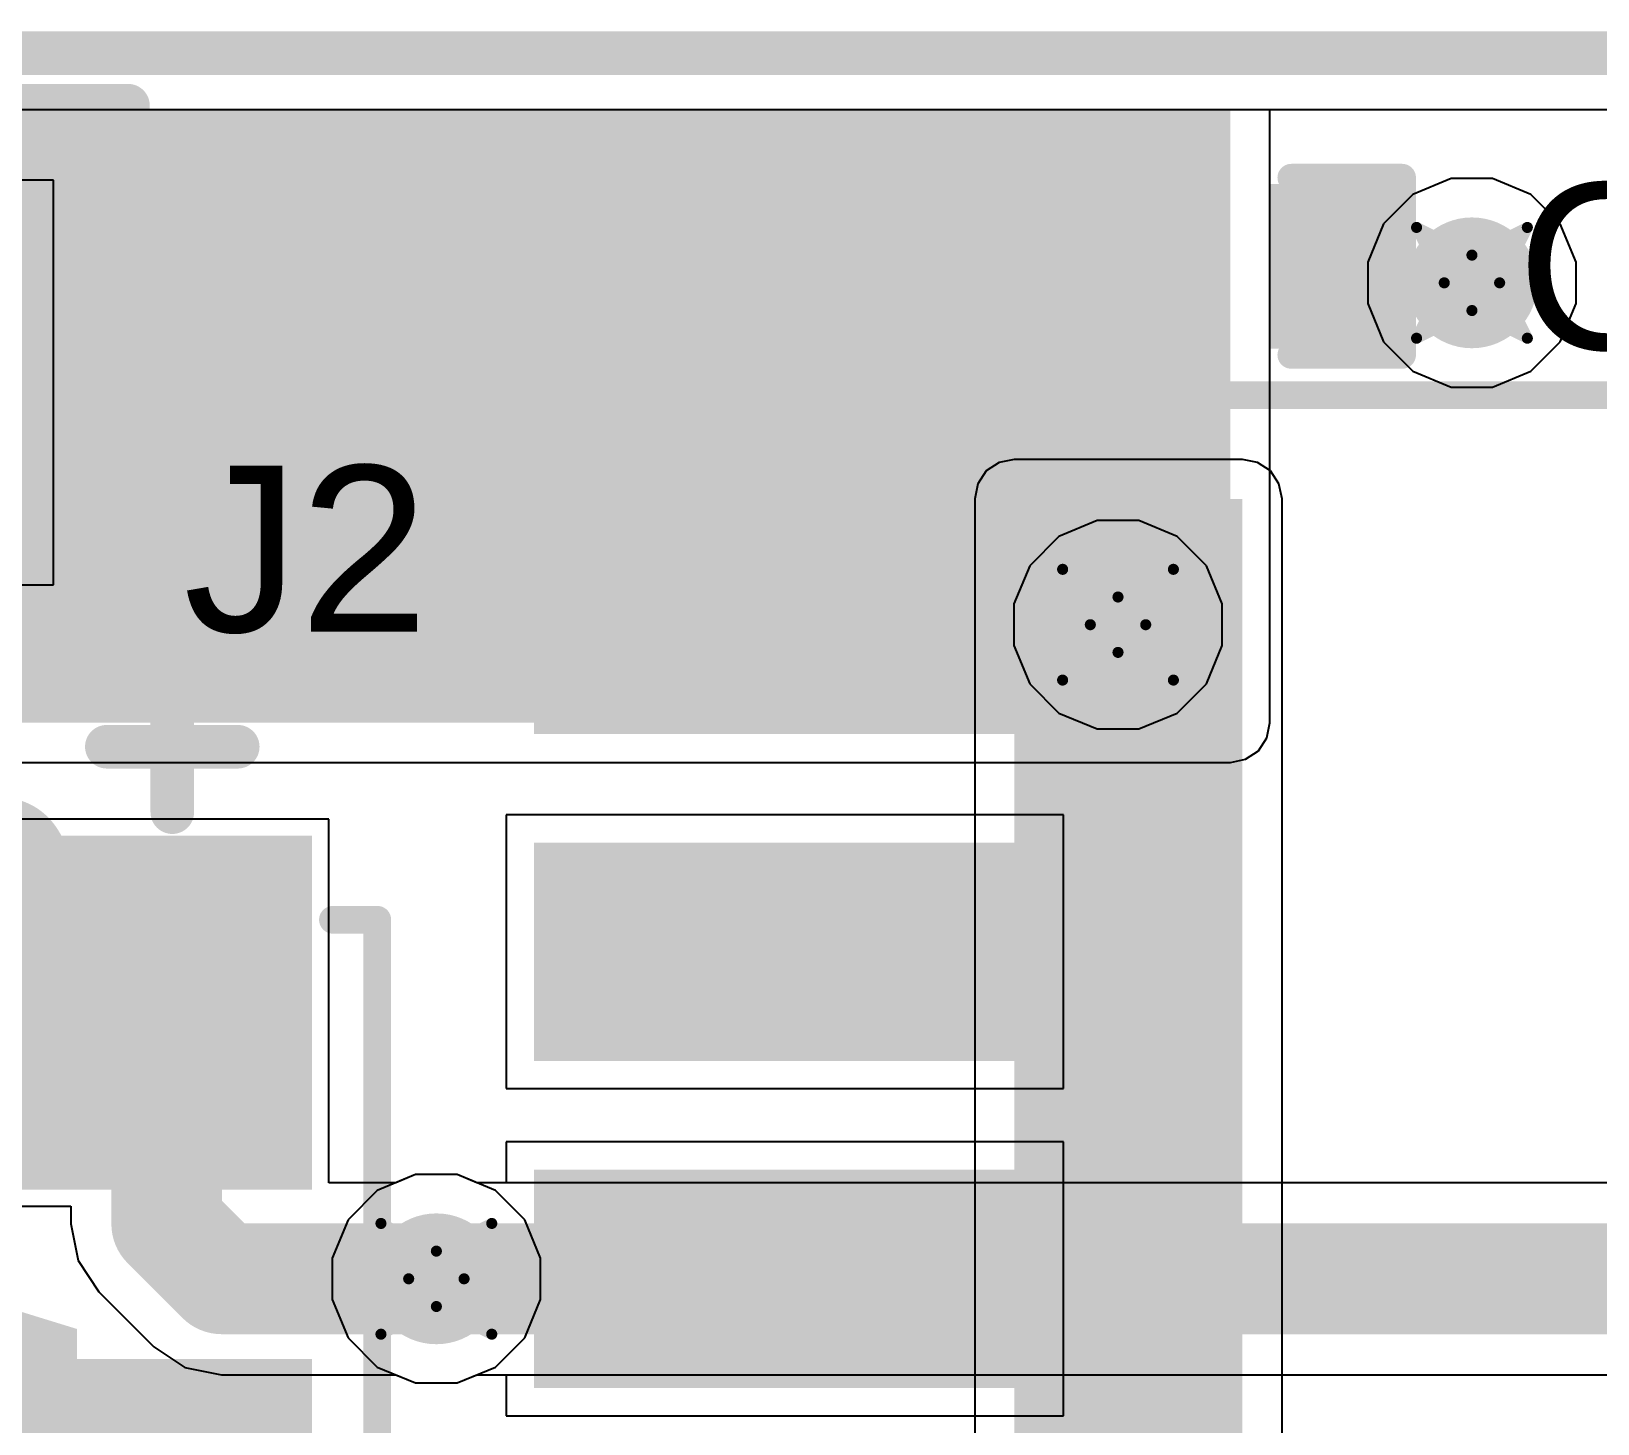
# Model space of a CAD drawing. Header units: inches. Extents: x -3 to 289, y -11 to 89.
# Drawn here: x 99.68 to 106.86, y 34.23 to 40.62 of the extents above; entities that cross this region are included whole.
import ezdxf

# ---------------------------------------------------------------- set-up
doc = ezdxf.new("R2010")
doc.units = ezdxf.units.IN
for name, color, linetype in [('Board Cutout', 216, 'Continuous'), ('Bottom Layer', 5, 'Continuous'), ('Bottom Overlay', 54, 'Continuous'), ('Bottom Solder', 6, 'Continuous'), ('Drill Drawing', 1, 'Continuous'), ('Layer 1', 16, 'Continuous'), ('Layer 2', 76, 'Continuous'), ('Multi-Layer', 9, 'Continuous'), ('Pad Holes', 156, 'Continuous'), ('Top Layer', 1, 'Continuous'), ('Top Overlay', 2, 'Continuous'), ('Top Paste', 8, 'Continuous'), ('Top Solder', 216, 'Continuous'), ('Via Holes', 16, 'Continuous')]:
    doc.layers.add(name, color=color, linetype=linetype)
doc.styles.add('Arial', font='', dxfattribs={"height": 0.2})
doc.styles.add('Arial_Bold', font='', dxfattribs={"height": 0.2})
doc.styles.get('Arial').set_extended_font_data('Arial')
doc.styles.get('Arial_Bold').set_extended_font_data('Arial', bold=True)

# ---------------------------------------------------------------- blocks, each defined once
blk = doc.blocks.new('SOT_223_5_16')
at = {"layer": 'Top Layer'}
for points in [[(-1.7999, -4.2501), (-2.6999, -4.2501), (-2.6999, -2.0501), (-1.7999, -2.0501)], [(-0.3001, -4.2501), (-1.2001, -4.2501), (-1.2001, -2.0501), (-0.3001, -2.0501)], [(1.2001, -4.2501), (0.3001, -4.2501), (0.3001, -2.0501), (1.2001, -2.0501)]]:
    blk.add_hatch(color=1, dxfattribs=at).paths.add_polyline_path(points)
at = {"layer": 'Top Paste'}
for points in [[(-1.7999, -4.2501), (-2.6999, -4.2501), (-2.6999, -2.0501), (-1.7999, -2.0501)], [(-0.3001, -4.2501), (-1.2001, -4.2501), (-1.2001, -2.0501), (-0.3001, -2.0501)], [(1.2001, -4.2501), (0.3001, -4.2501), (0.3001, -2.0501), (1.2001, -2.0501)]]:
    blk.add_hatch(color=8, dxfattribs=at).paths.add_polyline_path(points)
at = {"layer": 'Top Solder'}
for points in [[(-1.7491, -4.3009), (-2.7507, -4.3009), (-2.7507, -1.9993), (-1.7491, -1.9993)], [(-0.2493, -4.3009), (-1.2509, -4.3009), (-1.2509, -1.9993), (-0.2493, -1.9993)], [(1.2509, -4.3009), (0.2493, -4.3009), (0.2493, -1.9993), (1.2509, -1.9993)]]:
    blk.add_hatch(color=216, dxfattribs=at).paths.add_polyline_path(points)
at = {"layer": 'Top Overlay'}
for points in [[(-3.302, -1.778, 0.127, 0.127, 0), (-3.302, 1.778, 0.127, 0.127, 0)], [(3.302, -1.778, 0.127, 0.127, 0), (-3.302, -1.778, 0.127, 0.127, 0)], [(-2.9718, -3.2766, 0.127, 0.127, 0), (-2.9718, -3.0226, 0.127, 0.127, 0)], [(-2.8448, -3.1496, 0.127, 0.127, 0), (-2.9718, -3.0226, 0.127, 0.127, 0)], [(-2.9718, -3.2766, 0.127, 0.127, 0), (-2.8448, -3.1496, 0.127, 0.127, 0)]]:
    blk.add_lwpolyline(points, format="xyseb", dxfattribs=at)
for points in [[(-3.3338, -1.778, 0.0635, 0.0635, 1), (-3.2702, -1.778, 0.0635, 0.0635, 1)], [(-3.3338, -1.778, 0.0635, 0.0635, 1), (-3.2702, -1.778, 0.0635, 0.0635, 1)], [(-3.0036, -3.0226, 0.0635, 0.0635, 1), (-2.94, -3.0226, 0.0635, 0.0635, 1)], [(-3.0036, -3.0226, 0.0635, 0.0635, 1), (-2.94, -3.0226, 0.0635, 0.0635, 1)], [(-2.8765, -3.1496, 0.0635, 0.0635, 1), (-2.8131, -3.1496, 0.0635, 0.0635, 1)], [(-2.8765, -3.1496, 0.0635, 0.0635, 1), (-2.8131, -3.1496, 0.0635, 0.0635, 1)], [(-3.0036, -3.2766, 0.0635, 0.0635, 1), (-2.94, -3.2766, 0.0635, 0.0635, 1)], [(-3.0036, -3.2766, 0.0635, 0.0635, 1), (-2.94, -3.2766, 0.0635, 0.0635, 1)]]:
    blk.add_lwpolyline(points, format="xyseb", close=True, dxfattribs=at)
blk = doc.blocks.new('HDR1X2__87')
at = {"layer": 'Bottom Layer'}
blk.add_hatch(color=5, dxfattribs=at).paths.add_polyline_path([(-0.75, 0.75), (0.75, 0.75), (0.75, -0.75), (-0.75, -0.75)])
h = blk.add_hatch(color=5, dxfattribs=at)
edge = h.paths.add_edge_path()
edge.add_arc((2.54, 0), 0.75, 0, 360)
at = {"layer": 'Bottom Solder'}
blk.add_hatch(color=6, dxfattribs=at).paths.add_polyline_path([(-0.8516, 0.8516), (0.8516, 0.8516), (0.8516, -0.8516), (-0.8516, -0.8516)])
h = blk.add_hatch(color=6, dxfattribs=at)
edge = h.paths.add_edge_path()
edge.add_arc((2.54, 0), 0.8516, 0, 360)
at = {"layer": 'Layer 1'}
blk.add_hatch(color=16, dxfattribs=at).paths.add_polyline_path([(-0.75, 0.75), (0.75, 0.75), (0.75, -0.75), (-0.75, -0.75)])
h = blk.add_hatch(color=16, dxfattribs=at)
edge = h.paths.add_edge_path()
edge.add_arc((2.54, 0), 0.75, 0, 360)
at = {"layer": 'Layer 2'}
blk.add_hatch(color=76, dxfattribs=at).paths.add_polyline_path([(-0.75, 0.75), (0.75, 0.75), (0.75, -0.75), (-0.75, -0.75)])
h = blk.add_hatch(color=76, dxfattribs=at)
edge = h.paths.add_edge_path()
edge.add_arc((2.54, 0), 0.75, 0, 360)
at = {"layer": 'Multi-Layer'}
blk.add_hatch(color=9, dxfattribs=at).paths.add_polyline_path([(-0.75, 0.75), (0.75, 0.75), (0.75, -0.75), (-0.75, -0.75)])
h = blk.add_hatch(color=9, dxfattribs=at)
edge = h.paths.add_edge_path()
edge.add_arc((2.54, 0), 0.75, 0, 360)
at = {"layer": 'Pad Holes'}
h = blk.add_hatch(color=7, dxfattribs=at)
edge = h.paths.add_edge_path()
edge.add_arc((0, 0), 0.45, 0, 360)
h = blk.add_hatch(color=7, dxfattribs=at)
edge = h.paths.add_edge_path()
edge.add_arc((2.54, 0), 0.45, 0, 360)
at = {"layer": 'Top Layer'}
blk.add_hatch(color=1, dxfattribs=at).paths.add_polyline_path([(-0.75, 0.75), (0.75, 0.75), (0.75, -0.75), (-0.75, -0.75)])
h = blk.add_hatch(color=1, dxfattribs=at)
edge = h.paths.add_edge_path()
edge.add_arc((2.54, 0), 0.75, 0, 360)
at = {"layer": 'Top Solder'}
blk.add_hatch(color=216, dxfattribs=at).paths.add_polyline_path([(-0.8516, 0.8516), (0.8516, 0.8516), (0.8516, -0.8516), (-0.8516, -0.8516)])
h = blk.add_hatch(color=216, dxfattribs=at)
edge = h.paths.add_edge_path()
edge.add_arc((2.54, 0), 0.8516, 0, 360)
at = {"layer": 'Top Overlay'}
for points in [[(-1.27, 1.27, 0.2, 0.2, 0), (-1.27, -1.27, 0.2, 0.2, 0)], [(3.81, 1.27, 0.2, 0.2, 0), (-1.27, 1.27, 0.2, 0.2, 0)], [(3.81, 1.27, 0.2, 0.2, 0), (3.81, -1.27, 0.2, 0.2, 0)], [(3.81, -1.27, 0.2, 0.2, 0), (-1.27, -1.27, 0.2, 0.2, 0)]]:
    blk.add_lwpolyline(points, format="xyseb", dxfattribs=at)
for points in [[(-1.32, 1.27, 0.1, 0.1, 1), (-1.22, 1.27, 0.1, 0.1, 1)], [(-1.32, 1.27, 0.1, 0.1, 1), (-1.22, 1.27, 0.1, 0.1, 1)], [(3.76, 1.27, 0.1, 0.1, 1), (3.86, 1.27, 0.1, 0.1, 1)], [(3.76, 1.27, 0.1, 0.1, 1), (3.86, 1.27, 0.1, 0.1, 1)], [(-1.32, -1.27, 0.1, 0.1, 1), (-1.22, -1.27, 0.1, 0.1, 1)], [(-1.32, -1.27, 0.1, 0.1, 1), (-1.22, -1.27, 0.1, 0.1, 1)], [(3.76, -1.27, 0.1, 0.1, 1), (3.86, -1.27, 0.1, 0.1, 1)], [(3.76, -1.27, 0.1, 0.1, 1), (3.86, -1.27, 0.1, 0.1, 1)]]:
    blk.add_lwpolyline(points, format="xyseb", close=True, dxfattribs=at)
blk = doc.blocks.new('C____A_145')
at = {"layer": 'Top Layer'}
for points in [[(-1.91, 0.565), (-0.49, 0.565), (-0.49, -0.565), (-1.91, -0.565)], [(0.49, 0.565), (1.91, 0.565), (1.91, -0.565), (0.49, -0.565)]]:
    blk.add_hatch(color=1, dxfattribs=at).paths.add_polyline_path(points)
at = {"layer": 'Top Paste'}
for points in [[(-1.91, 0.565), (-0.49, 0.565), (-0.49, -0.565), (-1.91, -0.565)], [(0.49, 0.565), (1.91, 0.565), (1.91, -0.565), (0.49, -0.565)]]:
    blk.add_hatch(color=8, dxfattribs=at).paths.add_polyline_path(points)
at = {"layer": 'Top Solder'}
for points in [[(-2.0116, 0.6666), (-0.3884, 0.6666), (-0.3884, -0.6666), (-2.0116, -0.6666)], [(0.3884, 0.6666), (2.0116, 0.6666), (2.0116, -0.6666), (0.3884, -0.6666)]]:
    blk.add_hatch(color=216, dxfattribs=at).paths.add_polyline_path(points)
at = {"layer": 'Top Overlay'}
for points in [[(1.6256, 0.9652, 0.127, 0.127, 0), (-1.6256, 0.9652, 0.127, 0.127, 0)], [(-1.6256, 0.762, 0.127, 0.127, 0), (-1.6256, 0.9652, 0.127, 0.127, 0)], [(1.6256, 0.7112, 0.127, 0.127, 0), (1.6256, 0.9652, 0.127, 0.127, 0)], [(-2.4192, -0.2746, 0.2, 0.2, 0), (-2.4192, 0.3254, 0.2, 0.2, 0)], [(-2.1192, 0.0254, 0.2, 0.2, 0), (-2.7192, 0.0254, 0.2, 0.2, 0)], [(-1.6256, -0.9652, 0.127, 0.127, 0), (-1.6256, -0.762, 0.127, 0.127, 0)], [(1.6256, -0.9652, 0.127, 0.127, 0), (1.6256, -0.7112, 0.127, 0.127, 0)], [(1.6256, -0.9652, 0.127, 0.127, 0), (-1.6256, -0.9652, 0.127, 0.127, 0)]]:
    blk.add_lwpolyline(points, format="xyseb", dxfattribs=at)
for points in [[(-1.6574, 0.9652, 0.0635, 0.0635, 1), (-1.5938, 0.9652, 0.0635, 0.0635, 1)], [(-1.6574, 0.9652, 0.0635, 0.0635, 1), (-1.5938, 0.9652, 0.0635, 0.0635, 1)], [(1.5938, 0.9652, 0.0635, 0.0635, 1), (1.6574, 0.9652, 0.0635, 0.0635, 1)], [(1.5938, 0.9652, 0.0635, 0.0635, 1), (1.6574, 0.9652, 0.0635, 0.0635, 1)], [(-1.6574, 0.762, 0.0635, 0.0635, 1), (-1.5938, 0.762, 0.0635, 0.0635, 1)], [(1.5938, 0.7112, 0.0635, 0.0635, 1), (1.6574, 0.7112, 0.0635, 0.0635, 1)], [(-2.4692, 0.3254, 0.1, 0.1, 1), (-2.3692, 0.3254, 0.1, 0.1, 1)], [(-2.7692, 0.0254, 0.1, 0.1, 1), (-2.6692, 0.0254, 0.1, 0.1, 1)], [(-2.1692, 0.0254, 0.1, 0.1, 1), (-2.0692, 0.0254, 0.1, 0.1, 1)], [(-2.4692, -0.2746, 0.1, 0.1, 1), (-2.3692, -0.2746, 0.1, 0.1, 1)], [(-1.6574, -0.762, 0.0635, 0.0635, 1), (-1.5938, -0.762, 0.0635, 0.0635, 1)], [(1.5938, -0.7112, 0.0635, 0.0635, 1), (1.6574, -0.7112, 0.0635, 0.0635, 1)], [(-1.6574, -0.9652, 0.0635, 0.0635, 1), (-1.5938, -0.9652, 0.0635, 0.0635, 1)], [(-1.6574, -0.9652, 0.0635, 0.0635, 1), (-1.5938, -0.9652, 0.0635, 0.0635, 1)], [(1.5938, -0.9652, 0.0635, 0.0635, 1), (1.6574, -0.9652, 0.0635, 0.0635, 1)], [(1.5938, -0.9652, 0.0635, 0.0635, 1), (1.6574, -0.9652, 0.0635, 0.0635, 1)]]:
    blk.add_lwpolyline(points, format="xyseb", close=True, dxfattribs=at)
blk = doc.blocks.new('C___0402_148')
at = {"layer": 'Top Layer'}
for points in [[(-0.6985, -0.3175), (-0.6985, 0.3175), (-0.2413, 0.3175), (-0.2413, -0.3175)], [(0.2413, -0.3175), (0.2413, 0.3175), (0.6985, 0.3175), (0.6985, -0.3175)]]:
    blk.add_hatch(color=1, dxfattribs=at).paths.add_polyline_path(points)
at = {"layer": 'Top Paste'}
for points in [[(-0.6985, -0.3175), (-0.6985, 0.3175), (-0.2413, 0.3175), (-0.2413, -0.3175)], [(0.2413, -0.3175), (0.2413, 0.3175), (0.6985, 0.3175), (0.6985, -0.3175)]]:
    blk.add_hatch(color=8, dxfattribs=at).paths.add_polyline_path(points)
at = {"layer": 'Top Solder'}
for points in [[(-0.7585, -0.3775), (-0.7585, 0.3775), (-0.1813, 0.3775), (-0.1813, -0.3775)], [(0.1813, -0.3775), (0.1813, 0.3775), (0.7585, 0.3775), (0.7585, -0.3775)]]:
    blk.add_hatch(color=216, dxfattribs=at).paths.add_polyline_path(points)
at = {"layer": 'Top Overlay'}
for points in [[(-0.7874, 0.4064, 0.127, 0.127, 0), (-0.7874, -0.4064, 0.127, 0.127, 0)], [(-0.2794, 0.4064, 0.127, 0.127, 0), (-0.7874, 0.4064, 0.127, 0.127, 0)], [(0.7874, 0.4064, 0.127, 0.127, 0), (0.2794, 0.4064, 0.127, 0.127, 0)], [(0.7874, 0.4064, 0.127, 0.127, 0), (0.7874, -0.4064, 0.127, 0.127, 0)], [(-0.2794, -0.4064, 0.127, 0.127, 0), (-0.7874, -0.4064, 0.127, 0.127, 0)], [(0.7874, -0.4064, 0.127, 0.127, 0), (0.2794, -0.4064, 0.127, 0.127, 0)]]:
    blk.add_lwpolyline(points, format="xyseb", dxfattribs=at)
for points in [[(-0.8191, 0.4064, 0.0635, 0.0635, 1), (-0.7556, 0.4064, 0.0635, 0.0635, 1)], [(-0.8191, 0.4064, 0.0635, 0.0635, 1), (-0.7556, 0.4064, 0.0635, 0.0635, 1)], [(-0.3111, 0.4064, 0.0635, 0.0635, 1), (-0.2477, 0.4064, 0.0635, 0.0635, 1)], [(0.2477, 0.4064, 0.0635, 0.0635, 1), (0.3111, 0.4064, 0.0635, 0.0635, 1)], [(0.7556, 0.4064, 0.0635, 0.0635, 1), (0.8191, 0.4064, 0.0635, 0.0635, 1)], [(0.7556, 0.4064, 0.0635, 0.0635, 1), (0.8191, 0.4064, 0.0635, 0.0635, 1)], [(-0.8191, -0.4064, 0.0635, 0.0635, 1), (-0.7556, -0.4064, 0.0635, 0.0635, 1)], [(-0.8191, -0.4064, 0.0635, 0.0635, 1), (-0.7556, -0.4064, 0.0635, 0.0635, 1)], [(-0.3111, -0.4064, 0.0635, 0.0635, 1), (-0.2477, -0.4064, 0.0635, 0.0635, 1)], [(0.2477, -0.4064, 0.0635, 0.0635, 1), (0.3111, -0.4064, 0.0635, 0.0635, 1)], [(0.7556, -0.4064, 0.0635, 0.0635, 1), (0.8191, -0.4064, 0.0635, 0.0635, 1)], [(0.7556, -0.4064, 0.0635, 0.0635, 1), (0.8191, -0.4064, 0.0635, 0.0635, 1)]]:
    blk.add_lwpolyline(points, format="xyseb", close=True, dxfattribs=at)

msp = doc.modelspace()

# ---------------------------------------------------------------- hatches: boundary and pattern name
at = {"layer": 'Bottom Layer'}
h = msp.add_hatch(color=5, dxfattribs=at)
edge = h.paths.add_edge_path()
edge.add_arc((106.2857, 39.4662), 0.3, 0, 360)
h = msp.add_hatch(color=5, dxfattribs=at)
edge = h.paths.add_edge_path()
edge.add_arc((104.6629, 37.8982), 0.3, 0, 360)
h = msp.add_hatch(color=5, dxfattribs=at)
edge = h.paths.add_edge_path()
edge.add_arc((101.5375, 34.8982), 0.3, 0, 360)
at = {"layer": 'Layer 1'}
h = msp.add_hatch(color=16, dxfattribs=at)
edge = h.paths.add_edge_path()
edge.add_arc((106.2857, 39.4662), 0.3, 0, 360)
msp.add_hatch(color=16, dxfattribs=at).paths.add_polyline_path([(104.1872, 32.9484), (105.2335, 32.9484), (105.2335, 38.4753), (104.1872, 38.4753)])
h = msp.add_hatch(color=16, dxfattribs=at)
edge = h.paths.add_edge_path()
edge.add_arc((104.6629, 37.8982), 0.3, 0, 360)
h = msp.add_hatch(color=16, dxfattribs=at)
edge = h.paths.add_edge_path()
edge.add_arc((101.5375, 34.8982), 0.3, 0, 360)
at = {"layer": 'Layer 2'}
h = msp.add_hatch(color=76, dxfattribs=at)
edge = h.paths.add_edge_path()
edge.add_arc((106.2857, 39.4662), 0.3, 0, 360)
h = msp.add_hatch(color=76, dxfattribs=at)
edge = h.paths.add_edge_path()
edge.add_arc((104.6629, 37.8982), 0.3, 0, 360)
h = msp.add_hatch(color=76, dxfattribs=at)
edge = h.paths.add_edge_path()
edge.add_arc((101.5375, 34.8982), 0.3, 0, 360)
at = {"layer": 'Top Layer'}
msp.add_hatch(color=1, dxfattribs=at).paths.add_polyline_path([(97.6875, 37.4482), (105.1781, 37.4482), (105.1781, 40.2608), (97.6875, 40.2608)])
h = msp.add_hatch(color=1, dxfattribs=at)
edge = h.paths.add_edge_path()
edge.add_arc((106.2857, 39.4662), 0.3, 0, 360)
h = msp.add_hatch(color=1, dxfattribs=at)
edge = h.paths.add_edge_path()
edge.add_arc((104.6629, 37.8982), 0.3, 0, 360)
h = msp.add_hatch(color=1, dxfattribs=at)
edge = h.paths.add_edge_path()
edge.add_arc((101.5375, 34.8982), 0.3, 0, 360)
at = {"layer": 'Via Holes'}
h = msp.add_hatch(color=7, dxfattribs=at)
edge = h.paths.add_edge_path()
edge.add_arc((106.2857, 39.4662), 0.15, 0, 360)
h = msp.add_hatch(color=7, dxfattribs=at)
edge = h.paths.add_edge_path()
edge.add_arc((104.6629, 37.8982), 0.15, 0, 360)
h = msp.add_hatch(color=7, dxfattribs=at)
edge = h.paths.add_edge_path()
edge.add_arc((101.5375, 34.8982), 0.15, 0, 360)

# ---------------------------------------------------------------- linework, layer by layer
at = {"layer": 'Board Cutout'}
msp.add_lwpolyline([(92.5402, 40.5198, 0.2, 0.2, 0), (123.0575, 40.5198, 0.2, 0.2, 0)], format="xyseb", dxfattribs=at)
at = {"layer": 'Bottom Layer'}
for p, q in [((92.6475, 40.2608), (114.0942, 40.2608)), ((99.7813, 39.9365), (97.9257, 39.9365)), ((99.7813, 38.0809), (99.7813, 39.9365)), ((106.1906, 39.944), (106.015, 39.8712)), ((106.3807, 39.944), (106.1906, 39.944)), ((106.5563, 39.8712), (106.3807, 39.944)), ((106.015, 39.8712), (105.8806, 39.7368)), ((106.6907, 39.7368), (106.5563, 39.8712)), ((105.8806, 39.7368), (105.8079, 39.5612)), ((106.7635, 39.5612), (106.6907, 39.7368)), ((105.8079, 39.5612), (105.8079, 39.3711)), ((106.7635, 39.3711), (106.7635, 39.5612)), ((105.8079, 39.3711), (105.8806, 39.1955)), ((106.6907, 39.1955), (106.7635, 39.3711)), ((105.8806, 39.1955), (106.015, 39.0611)), ((106.5563, 39.0611), (106.6907, 39.1955)), ((106.015, 39.0611), (106.1906, 38.9884)), ((106.3807, 38.9884), (106.5563, 39.0611)), ((106.1906, 38.9884), (106.3807, 38.9884)), ((104.5679, 38.376), (104.3923, 38.3033)), ((104.758, 38.376), (104.5679, 38.376)), ((104.9336, 38.3033), (104.758, 38.376)), ((104.3923, 38.3033), (104.2579, 38.1689)), ((105.068, 38.1689), (104.9336, 38.3033)), ((104.2579, 38.1689), (104.1851, 37.9933)), ((105.1407, 37.9933), (105.068, 38.1689)), ((97.9257, 38.0809), (99.7813, 38.0809)), ((104.1851, 37.9933), (104.1851, 37.8032)), ((105.1407, 37.8032), (105.1407, 37.9933)), ((104.1851, 37.8032), (104.2579, 37.6276)), ((105.068, 37.6276), (105.1407, 37.8032)), ((104.2579, 37.6276), (104.3923, 37.4932)), ((104.9336, 37.4932), (105.068, 37.6276)), ((104.3923, 37.4932), (104.5679, 37.4204)), ((104.758, 37.4204), (104.9336, 37.4932)), ((104.5679, 37.4204), (104.758, 37.4204)), ((101.4425, 35.376), (101.2668, 35.3033)), ((101.6325, 35.376), (101.4425, 35.376)), ((101.8082, 35.3033), (101.6325, 35.376)), ((101.2668, 35.3033), (101.1324, 35.1689)), ((101.9426, 35.1689), (101.8082, 35.3033)), ((101.1324, 35.1689), (101.0597, 34.9933)), ((102.0153, 34.9933), (101.9426, 35.1689)), ((101.0597, 34.9933), (101.0597, 34.8032)), ((102.0153, 34.8032), (102.0153, 34.9933)), ((101.0597, 34.8032), (101.1324, 34.6276)), ((101.9426, 34.6276), (102.0153, 34.8032)), ((101.1324, 34.6276), (101.2668, 34.4932)), ((101.8082, 34.4932), (101.9426, 34.6276)), ((101.2668, 34.4932), (101.4425, 34.4204)), ((101.6325, 34.4204), (101.8082, 34.4932)), ((101.4425, 34.4204), (101.6325, 34.4204))]:
    msp.add_line(p, q, dxfattribs=at)
at = {"layer": 'Drill Drawing'}
for points in [[(106.0317, 39.7202, 0.0508, 0.0508, 0), (106.2857, 39.5932, 0.0508, 0.0508, 0)], [(106.0317, 39.7202, 0.0508, 0.0508, 0), (106.1587, 39.4662, 0.0508, 0.0508, 0)], [(106.2857, 39.5932, 0.0508, 0.0508, 0), (106.5397, 39.7202, 0.0508, 0.0508, 0)], [(106.4127, 39.4662, 0.0508, 0.0508, 0), (106.5397, 39.7202, 0.0508, 0.0508, 0)], [(106.0317, 39.2122, 0.0508, 0.0508, 0), (106.1587, 39.4662, 0.0508, 0.0508, 0)], [(106.4127, 39.4662, 0.0508, 0.0508, 0), (106.5397, 39.2122, 0.0508, 0.0508, 0)], [(106.0317, 39.2122, 0.0508, 0.0508, 0), (106.2857, 39.3392, 0.0508, 0.0508, 0)], [(106.2857, 39.3392, 0.0508, 0.0508, 0), (106.5397, 39.2122, 0.0508, 0.0508, 0)], [(104.4089, 38.1522, 0.0508, 0.0508, 0), (104.6629, 38.0252, 0.0508, 0.0508, 0)], [(104.4089, 38.1522, 0.0508, 0.0508, 0), (104.5359, 37.8982, 0.0508, 0.0508, 0)], [(104.6629, 38.0252, 0.0508, 0.0508, 0), (104.9169, 38.1522, 0.0508, 0.0508, 0)], [(104.7899, 37.8982, 0.0508, 0.0508, 0), (104.9169, 38.1522, 0.0508, 0.0508, 0)], [(104.4089, 37.6442, 0.0508, 0.0508, 0), (104.5359, 37.8982, 0.0508, 0.0508, 0)], [(104.7899, 37.8982, 0.0508, 0.0508, 0), (104.9169, 37.6442, 0.0508, 0.0508, 0)], [(104.4089, 37.6442, 0.0508, 0.0508, 0), (104.6629, 37.7712, 0.0508, 0.0508, 0)], [(104.6629, 37.7712, 0.0508, 0.0508, 0), (104.9169, 37.6442, 0.0508, 0.0508, 0)], [(101.2835, 35.1522, 0.0508, 0.0508, 0), (101.5375, 35.0252, 0.0508, 0.0508, 0)], [(101.2835, 35.1522, 0.0508, 0.0508, 0), (101.4105, 34.8982, 0.0508, 0.0508, 0)], [(101.5375, 35.0252, 0.0508, 0.0508, 0), (101.7915, 35.1522, 0.0508, 0.0508, 0)], [(101.6645, 34.8982, 0.0508, 0.0508, 0), (101.7915, 35.1522, 0.0508, 0.0508, 0)], [(101.2835, 34.6442, 0.0508, 0.0508, 0), (101.4105, 34.8982, 0.0508, 0.0508, 0)], [(101.6645, 34.8982, 0.0508, 0.0508, 0), (101.7915, 34.6442, 0.0508, 0.0508, 0)], [(101.2835, 34.6442, 0.0508, 0.0508, 0), (101.5375, 34.7712, 0.0508, 0.0508, 0)], [(101.5375, 34.7712, 0.0508, 0.0508, 0), (101.7915, 34.6442, 0.0508, 0.0508, 0)]]:
    msp.add_lwpolyline(points, format="xyseb", dxfattribs=at)
for points in [[(106.019, 39.7202, 0.0254, 0.0254, 1), (106.0444, 39.7202, 0.0254, 0.0254, 1)], [(106.019, 39.7202, 0.0254, 0.0254, 1), (106.0444, 39.7202, 0.0254, 0.0254, 1)], [(106.527, 39.7202, 0.0254, 0.0254, 1), (106.5524, 39.7202, 0.0254, 0.0254, 1)], [(106.527, 39.7202, 0.0254, 0.0254, 1), (106.5524, 39.7202, 0.0254, 0.0254, 1)], [(106.273, 39.5932, 0.0254, 0.0254, 1), (106.2984, 39.5932, 0.0254, 0.0254, 1)], [(106.273, 39.5932, 0.0254, 0.0254, 1), (106.2984, 39.5932, 0.0254, 0.0254, 1)], [(106.146, 39.4662, 0.0254, 0.0254, 1), (106.1714, 39.4662, 0.0254, 0.0254, 1)], [(106.146, 39.4662, 0.0254, 0.0254, 1), (106.1714, 39.4662, 0.0254, 0.0254, 1)], [(106.4, 39.4662, 0.0254, 0.0254, 1), (106.4254, 39.4662, 0.0254, 0.0254, 1)], [(106.4, 39.4662, 0.0254, 0.0254, 1), (106.4254, 39.4662, 0.0254, 0.0254, 1)], [(106.273, 39.3392, 0.0254, 0.0254, 1), (106.2984, 39.3392, 0.0254, 0.0254, 1)], [(106.273, 39.3392, 0.0254, 0.0254, 1), (106.2984, 39.3392, 0.0254, 0.0254, 1)], [(106.019, 39.2122, 0.0254, 0.0254, 1), (106.0444, 39.2122, 0.0254, 0.0254, 1)], [(106.019, 39.2122, 0.0254, 0.0254, 1), (106.0444, 39.2122, 0.0254, 0.0254, 1)], [(106.527, 39.2122, 0.0254, 0.0254, 1), (106.5524, 39.2122, 0.0254, 0.0254, 1)], [(106.527, 39.2122, 0.0254, 0.0254, 1), (106.5524, 39.2122, 0.0254, 0.0254, 1)], [(104.3962, 38.1522, 0.0254, 0.0254, 1), (104.4216, 38.1522, 0.0254, 0.0254, 1)], [(104.3962, 38.1522, 0.0254, 0.0254, 1), (104.4216, 38.1522, 0.0254, 0.0254, 1)], [(104.9042, 38.1522, 0.0254, 0.0254, 1), (104.9296, 38.1522, 0.0254, 0.0254, 1)], [(104.9042, 38.1522, 0.0254, 0.0254, 1), (104.9296, 38.1522, 0.0254, 0.0254, 1)], [(104.6502, 38.0252, 0.0254, 0.0254, 1), (104.6756, 38.0252, 0.0254, 0.0254, 1)], [(104.6502, 38.0252, 0.0254, 0.0254, 1), (104.6756, 38.0252, 0.0254, 0.0254, 1)], [(104.5232, 37.8982, 0.0254, 0.0254, 1), (104.5486, 37.8982, 0.0254, 0.0254, 1)], [(104.5232, 37.8982, 0.0254, 0.0254, 1), (104.5486, 37.8982, 0.0254, 0.0254, 1)], [(104.7772, 37.8982, 0.0254, 0.0254, 1), (104.8026, 37.8982, 0.0254, 0.0254, 1)], [(104.7772, 37.8982, 0.0254, 0.0254, 1), (104.8026, 37.8982, 0.0254, 0.0254, 1)], [(104.6502, 37.7712, 0.0254, 0.0254, 1), (104.6756, 37.7712, 0.0254, 0.0254, 1)], [(104.6502, 37.7712, 0.0254, 0.0254, 1), (104.6756, 37.7712, 0.0254, 0.0254, 1)], [(104.3962, 37.6442, 0.0254, 0.0254, 1), (104.4216, 37.6442, 0.0254, 0.0254, 1)], [(104.3962, 37.6442, 0.0254, 0.0254, 1), (104.4216, 37.6442, 0.0254, 0.0254, 1)], [(104.9042, 37.6442, 0.0254, 0.0254, 1), (104.9296, 37.6442, 0.0254, 0.0254, 1)], [(104.9042, 37.6442, 0.0254, 0.0254, 1), (104.9296, 37.6442, 0.0254, 0.0254, 1)], [(101.2708, 35.1522, 0.0254, 0.0254, 1), (101.2962, 35.1522, 0.0254, 0.0254, 1)], [(101.2708, 35.1522, 0.0254, 0.0254, 1), (101.2962, 35.1522, 0.0254, 0.0254, 1)], [(101.7788, 35.1522, 0.0254, 0.0254, 1), (101.8042, 35.1522, 0.0254, 0.0254, 1)], [(101.7788, 35.1522, 0.0254, 0.0254, 1), (101.8042, 35.1522, 0.0254, 0.0254, 1)], [(101.5248, 35.0252, 0.0254, 0.0254, 1), (101.5502, 35.0252, 0.0254, 0.0254, 1)], [(101.5248, 35.0252, 0.0254, 0.0254, 1), (101.5502, 35.0252, 0.0254, 0.0254, 1)], [(101.3978, 34.8982, 0.0254, 0.0254, 1), (101.4232, 34.8982, 0.0254, 0.0254, 1)], [(101.3978, 34.8982, 0.0254, 0.0254, 1), (101.4232, 34.8982, 0.0254, 0.0254, 1)], [(101.6518, 34.8982, 0.0254, 0.0254, 1), (101.6772, 34.8982, 0.0254, 0.0254, 1)], [(101.6518, 34.8982, 0.0254, 0.0254, 1), (101.6772, 34.8982, 0.0254, 0.0254, 1)], [(101.5248, 34.7712, 0.0254, 0.0254, 1), (101.5502, 34.7712, 0.0254, 0.0254, 1)], [(101.5248, 34.7712, 0.0254, 0.0254, 1), (101.5502, 34.7712, 0.0254, 0.0254, 1)], [(101.2708, 34.6442, 0.0254, 0.0254, 1), (101.2962, 34.6442, 0.0254, 0.0254, 1)], [(101.2708, 34.6442, 0.0254, 0.0254, 1), (101.2962, 34.6442, 0.0254, 0.0254, 1)], [(101.7788, 34.6442, 0.0254, 0.0254, 1), (101.8042, 34.6442, 0.0254, 0.0254, 1)], [(101.7788, 34.6442, 0.0254, 0.0254, 1), (101.8042, 34.6442, 0.0254, 0.0254, 1)]]:
    msp.add_lwpolyline(points, format="xyseb", close=True, dxfattribs=at)
at = {"layer": 'Layer 1'}
for p, q in [((92.6475, 40.2608), (114.0942, 40.2608)), ((99.7813, 39.9365), (97.9257, 39.9365)), ((99.7813, 38.0809), (99.7813, 39.9365)), ((104.1178, 38.6428), (104.059, 38.6035)), ((104.1872, 38.6566), (104.1178, 38.6428)), ((105.2335, 38.6566), (104.1872, 38.6566)), ((105.3029, 38.6428), (105.2335, 38.6566)), ((105.3617, 38.6035), (105.3029, 38.6428)), ((104.059, 38.6035), (104.0197, 38.5447)), ((105.401, 38.5447), (105.3617, 38.6035)), ((104.0197, 38.5447), (104.0059, 38.4753)), ((105.4148, 38.4753), (105.401, 38.5447)), ((104.0059, 38.4753), (104.0059, 32.9484)), ((105.4148, 32.9484), (105.4148, 38.4753)), ((97.9257, 38.0809), (99.7813, 38.0809)), ((101.4425, 35.376), (101.2668, 35.3033)), ((101.6325, 35.376), (101.4425, 35.376)), ((101.8082, 35.3033), (101.6325, 35.376)), ((101.2668, 35.3033), (101.1324, 35.1689)), ((101.9426, 35.1689), (101.8082, 35.3033)), ((101.1324, 35.1689), (101.0597, 34.9933)), ((102.0153, 34.9933), (101.9426, 35.1689)), ((101.0597, 34.9933), (101.0597, 34.8032)), ((102.0153, 34.8032), (102.0153, 34.9933)), ((101.0597, 34.8032), (101.1324, 34.6276)), ((101.9426, 34.6276), (102.0153, 34.8032)), ((101.1324, 34.6276), (101.2668, 34.4932)), ((101.8082, 34.4932), (101.9426, 34.6276)), ((101.2668, 34.4932), (101.4425, 34.4204)), ((101.6325, 34.4204), (101.8082, 34.4932)), ((101.4425, 34.4204), (101.6325, 34.4204))]:
    msp.add_line(p, q, dxfattribs=at)
at = {"layer": 'Layer 2'}
for p, q in [((92.6475, 40.2608), (114.0942, 40.2608)), ((99.7813, 39.9365), (97.9257, 39.9365)), ((99.7813, 38.0809), (99.7813, 39.9365)), ((106.1906, 39.944), (106.015, 39.8712)), ((106.3807, 39.944), (106.1906, 39.944)), ((106.5563, 39.8712), (106.3807, 39.944)), ((106.015, 39.8712), (105.8806, 39.7368)), ((106.6907, 39.7368), (106.5563, 39.8712)), ((105.8806, 39.7368), (105.8079, 39.5612)), ((106.7635, 39.5612), (106.6907, 39.7368)), ((105.8079, 39.5612), (105.8079, 39.3711)), ((106.7635, 39.3711), (106.7635, 39.5612)), ((105.8079, 39.3711), (105.8806, 39.1955)), ((106.6907, 39.1955), (106.7635, 39.3711)), ((105.8806, 39.1955), (106.015, 39.0611)), ((106.5563, 39.0611), (106.6907, 39.1955)), ((106.015, 39.0611), (106.1906, 38.9884)), ((106.3807, 38.9884), (106.5563, 39.0611)), ((106.1906, 38.9884), (106.3807, 38.9884)), ((104.5679, 38.376), (104.3923, 38.3033)), ((104.758, 38.376), (104.5679, 38.376)), ((104.9336, 38.3033), (104.758, 38.376)), ((104.3923, 38.3033), (104.2579, 38.1689)), ((105.068, 38.1689), (104.9336, 38.3033)), ((104.2579, 38.1689), (104.1851, 37.9933)), ((105.1407, 37.9933), (105.068, 38.1689)), ((97.9257, 38.0809), (99.7813, 38.0809)), ((104.1851, 37.9933), (104.1851, 37.8032)), ((105.1407, 37.8032), (105.1407, 37.9933)), ((104.1851, 37.8032), (104.2579, 37.6276)), ((105.068, 37.6276), (105.1407, 37.8032)), ((104.2579, 37.6276), (104.3923, 37.4932)), ((104.9336, 37.4932), (105.068, 37.6276)), ((104.3923, 37.4932), (104.5679, 37.4204)), ((104.758, 37.4204), (104.9336, 37.4932)), ((104.5679, 37.4204), (104.758, 37.4204)), ((101.4425, 35.376), (101.2668, 35.3033)), ((101.6325, 35.376), (101.4425, 35.376)), ((101.7232, 35.3385), (101.6325, 35.376)), ((110.1086, 35.3385), (101.7232, 35.3385)), ((101.2668, 35.3033), (101.1324, 35.1689)), ((101.1324, 35.1689), (101.0597, 34.9933)), ((101.0597, 34.9933), (101.0597, 34.8032)), ((101.0597, 34.8032), (101.1324, 34.6276)), ((101.1324, 34.6276), (101.2668, 34.4932)), ((101.2668, 34.4932), (101.4425, 34.4204)), ((101.4425, 34.4204), (101.6325, 34.4204)), ((101.6325, 34.4204), (101.7232, 34.458)), ((101.7232, 34.458), (109.9262, 34.458))]:
    msp.add_line(p, q, dxfattribs=at)
msp.add_lwpolyline([(101.5375, 34.8982, 0.508, 0.508, 0), (110.1086, 34.8982, 0.508, 0.508, 0)], format="xyseb", dxfattribs=at)
msp.add_lwpolyline([(101.4105, 34.8982, 0.254, 0.254, 1), (101.6645, 34.8982, 0.254, 0.254, 1)], format="xyseb", close=True, dxfattribs=at)
at = {"layer": 'Top Layer'}
for p, q in [((105.3594, 37.4482), (105.3594, 40.2608)), ((105.3594, 40.2608), (105.3594, 40.2608)), ((105.3594, 40.2608), (110.1876, 40.2608)), ((105.3456, 37.3789), (105.3594, 37.4482)), ((105.3063, 37.3201), (105.3456, 37.3789)), ((105.1781, 37.267), (105.2474, 37.2808)), ((105.2474, 37.2808), (105.3063, 37.3201)), ((98.5673, 37.267), (105.1781, 37.267)), ((101.0441, 37.0071), (99.5585, 37.0071)), ((101.0441, 35.3385), (101.0441, 37.0071)), ((104.4134, 37.0262), (101.8578, 37.0262)), ((101.8578, 37.0262), (101.8578, 35.7706)), ((104.4134, 35.7706), (104.4134, 37.0262)), ((101.8578, 35.7706), (104.4134, 35.7706)), ((104.4134, 35.526), (101.8578, 35.526)), ((101.8578, 35.526), (101.8578, 35.3385)), ((104.4134, 34.2704), (104.4134, 35.526)), ((101.3518, 35.3385), (101.0441, 35.3385)), ((101.4425, 35.376), (101.3518, 35.3385)), ((101.6325, 35.376), (101.4425, 35.376)), ((101.7232, 35.3385), (101.6325, 35.376)), ((101.8578, 35.3385), (101.7232, 35.3385)), ((99.5585, 35.2315), (99.861, 35.2315)), ((99.861, 35.2315), (99.861, 35.15)), ((99.861, 35.15), (99.8945, 34.9815)), ((99.8945, 34.9815), (99.99, 34.8387)), ((99.99, 34.8387), (100.2417, 34.5869)), ((100.2417, 34.5869), (100.3845, 34.4915)), ((100.3845, 34.4915), (100.553, 34.458)), ((100.553, 34.458), (101.3518, 34.458)), ((101.3518, 34.458), (101.4425, 34.4204)), ((101.4425, 34.4204), (101.6325, 34.4204)), ((101.6325, 34.4204), (101.7232, 34.458)), ((101.7232, 34.458), (101.8578, 34.458)), ((101.8578, 34.458), (101.8578, 34.2704)), ((101.8578, 34.2704), (104.4134, 34.2704))]:
    msp.add_line(p, q, dxfattribs=at)
for points in [[(103.1356, 37.8982, 0.508, 0.508, 0), (104.6629, 37.8982, 0.508, 0.508, 0)], [(100.3013, 35.15, 0.508, 0.508, 0), (100.3013, 36.1193, 0.508, 0.508, 0)], [(100.3013, 35.15, 0.508, 0.508, 0), (100.553, 34.8982, 0.508, 0.508, 0)], [(100.553, 34.8982, 0.508, 0.508, 0), (101.5375, 34.8982, 0.508, 0.508, 0)], [(101.5375, 34.8982, 0.508, 0.508, 0), (103.1356, 34.8982, 0.508, 0.508, 0)]]:
    msp.add_lwpolyline(points, format="xyseb", dxfattribs=at)
for points in [[(103.0086, 37.8982, 0.254, 0.254, 1), (103.2626, 37.8982, 0.254, 0.254, 1)], [(104.5359, 37.8982, 0.254, 0.254, 1), (104.7899, 37.8982, 0.254, 0.254, 1)], [(100.1743, 36.1193, 0.254, 0.254, 1), (100.4283, 36.1193, 0.254, 0.254, 1)], [(100.1743, 35.15, 0.254, 0.254, 1), (100.4283, 35.15, 0.254, 0.254, 1)], [(100.1743, 35.15, 0.254, 0.254, 1), (100.4283, 35.15, 0.254, 0.254, 1)], [(100.426, 34.8982, 0.254, 0.254, 1), (100.68, 34.8982, 0.254, 0.254, 1)], [(100.426, 34.8982, 0.254, 0.254, 1), (100.68, 34.8982, 0.254, 0.254, 1)], [(101.4105, 34.8982, 0.254, 0.254, 1), (101.6645, 34.8982, 0.254, 0.254, 1)], [(101.4105, 34.8982, 0.254, 0.254, 1), (101.6645, 34.8982, 0.254, 0.254, 1)], [(103.0086, 34.8982, 0.254, 0.254, 1), (103.2626, 34.8982, 0.254, 0.254, 1)]]:
    msp.add_lwpolyline(points, format="xyseb", close=True, dxfattribs=at)

# ---------------------------------------------------------------- block references
for name, p, rotation in [('HDR1X2__87', (98.8535, 39.0087), 180), ('C___0402_148', (105.1781, 39.5421), 180), ('SOT_223_5_16', (106.2857, 35.6483), 270), ('C____A_145', (100.3013, 34.9193), 270)]:
    msp.add_blockref(name, p, dxfattribs=dict(rotation=rotation))

# ---------------------------------------------------------------- texts
at = {"layer": 'Bottom Overlay', "style": 'Arial_Bold', "text_generation_flag": 2}
msp.add_text('VBAT', height=1.524, rotation=270, dxfattribs=at).set_placement((98.3657, 34.3335))
at = {"layer": 'Top Overlay', "style": 'Arial'}
for s, p in [('C1', (106.4907, 39.1611)), ('J2', (100.3777, 37.8658))]:
    msp.add_text(s, height=0.762, dxfattribs=at).set_placement(p)

doc.saveas('drawing.dxf')
